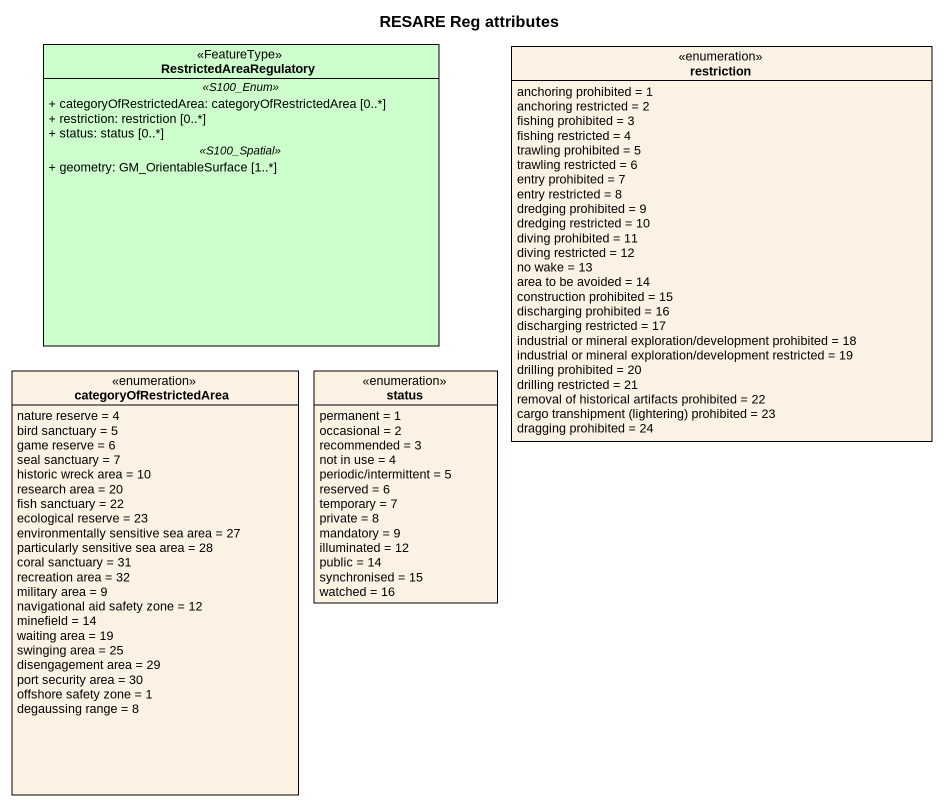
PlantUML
@startuml
title RESARE Reg attributes
hide circle
hide empty members
skinparam classAttributeIconSize 0
class RestrictedAreaRegulatory <<FeatureType>> #CCFFCC {
  .. <<S100_Enum>> ..
  + categoryOfRestrictedArea: categoryOfRestrictedArea [0..*]
  + restriction: restriction [0..*]
  + status: status [0..*]
  .. <<S100_Spatial>> ..
  + geometry: GM_OrientableSurface [1..*]
}
enum restriction #FCF2E3 {
  anchoring prohibited = 1
  anchoring restricted = 2
  fishing prohibited = 3
  fishing restricted = 4
  trawling prohibited = 5
  trawling restricted = 6
  entry prohibited = 7
  entry restricted = 8
  dredging prohibited = 9
  dredging restricted = 10
  diving prohibited = 11
  diving restricted = 12
  no wake = 13
  area to be avoided = 14
  construction prohibited = 15
  discharging prohibited = 16
  discharging restricted = 17
  industrial or mineral exploration/development prohibited = 18
  industrial or mineral exploration/development restricted = 19
  drilling prohibited = 20
  drilling restricted = 21
  removal of historical artifacts prohibited = 22
  {field} cargo transhipment (lightering) prohibited = 23
  dragging prohibited = 24
}
enum categoryOfRestrictedArea #FCF2E3 {
  nature reserve = 4
  bird sanctuary = 5
  game reserve = 6
  seal sanctuary = 7
  historic wreck area = 10
  research area = 20
  fish sanctuary = 22
  ecological reserve = 23
  environmentally sensitive sea area = 27
  particularly sensitive sea area = 28
  coral sanctuary = 31
  recreation area = 32
  military area = 9
  navigational aid safety zone = 12
  minefield = 14
  waiting area = 19
  swinging area = 25
  disengagement area = 29
  port security area = 30
  offshore safety zone = 1
  degaussing range = 8
}
enum status #FCF2E3 {
  permanent = 1
  occasional = 2
  recommended = 3
  not in use = 4
  periodic/intermittent = 5
  reserved = 6
  temporary = 7
  private = 8
  mandatory = 9
  illuminated = 12
  public = 14
  synchronised = 15
  watched = 16
}
@enduml
